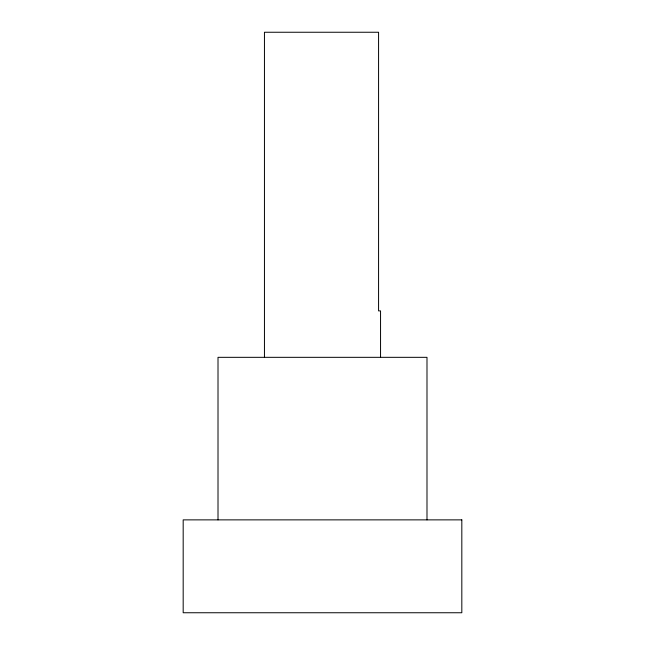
<?xml version="1.0" encoding="UTF-8"?>
<svg xmlns="http://www.w3.org/2000/svg" width="645" height="645" viewBox="0 0 645 645"><rect width="100%" height="100%" fill="white"/><g stroke="black" fill="none" stroke-linecap="round" stroke-linejoin="round"><path stroke-width="0.97" d="M426.99 519.87L426.99 357.33L218.01 357.33L218.01 519.87M380.55 357.33L380.55 310.89L378.575 310.89L378.575 32.25L264.45 32.25L264.45 357.33M461.82 519.87L183.18 519.87L183.18 612.75L461.82 612.75L461.82 519.87"/></g></svg>
